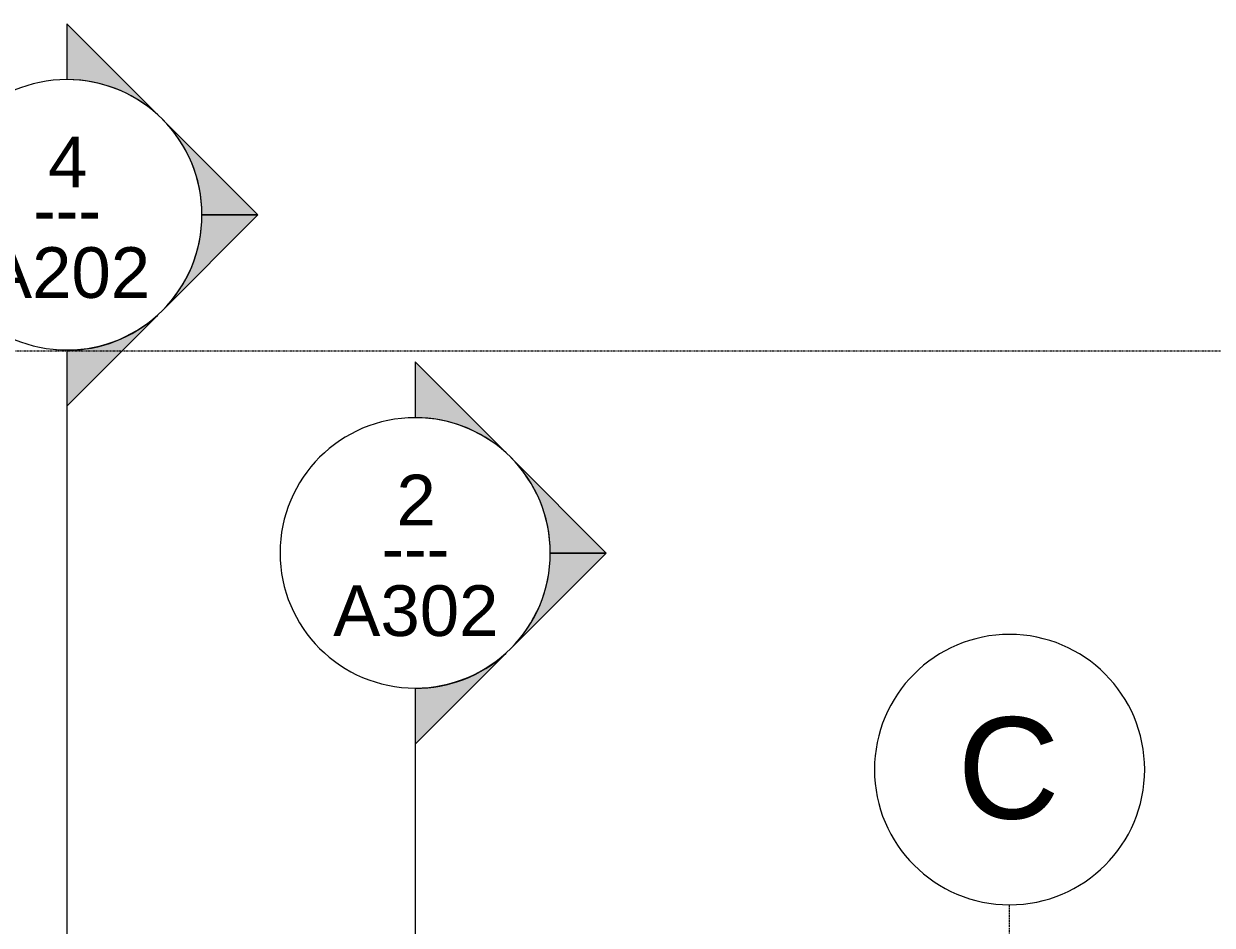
# Model space of a CAD drawing. Header units: inches. Extents: x -4178 to 1394, y -264 to 630.
# Drawn here: x 62.9 to 274, y 425 to 585.1 of the extents above; entities that cross this region are included whole.
import ezdxf

# ---------------------------------------------------------------- set-up
doc = ezdxf.new("R2010")
doc.units = ezdxf.units.IN
doc.header["$MEASUREMENT"] = 0
doc.linetypes.add('Aligning Line 1_8_', pattern=[0.25, 0.125, -0.125])
doc.linetypes.add('Grid Line 1_2_', pattern=[0.875, 0.5, -0.125, 0.125, -0.125])
for name, color, linetype, lineweight in [('0-4', 50, 'Continuous', 5), ('G-ANNO-SYMB', 111, 'Aligning Line 1_8_', 9), ('G-ANNO-SYMB-1', 147, 'Aligning Line 1_8_', 9), ('G-ANNO-SYMB-2', 111, 'Continuous', 9), ('S-GRID-1', 1, 'Grid Line 1_2_', 9), ('S-GRID-IDEN', 1, 'Continuous', 9)]:
    doc.layers.add(name, color=color, linetype=linetype, lineweight=lineweight)
doc.styles.add('Arial', font='arial.ttf', dxfattribs={"height": 9})
doc.styles.add('Arial_1', font='arial.ttf', dxfattribs={"height": 18})
doc.styles.add('Century Gothic', font='ufonts.com_century-gothic.ttf', dxfattribs={"height": 9})

# ---------------------------------------------------------------- blocks, each defined once
blk = doc.blocks.new('CTR - 1st Phase - Common Walls_rvt-2-BUILDING ELEVATION - SOUTH')
at = {"layer": 'G-ANNO-SYMB-1'}
for p in [(12280.06, 526.95), (12280.04, 526.95)]:
    blk.add_line(p, (9756.48, 526.95), dxfattribs=at)
blk = doc.blocks.new('CTR - 1st Phase -Stairs _ Elevators_rvt-2-BUILDING ELEVATION - SOUTH')
at = {"layer": 'G-ANNO-SYMB-1'}
blk.add_line((12280.06, 526.95), (9756.48, 526.95), dxfattribs=at)
blk = doc.blocks.new('Grid - Grid Head - Circle-50561-BUILDING ELEVATION - SOUTH')
at = {"layer": 'S-GRID-IDEN'}
for start, end in [(0, 180), (180, 360)]:
    blk.add_arc((11847.19, 475.86), 24, start, end, dxfattribs=at)
blk = doc.blocks.new('Section - Section Head - Filled-22785-BUILDING ELEVATION - SOUTH')
at = {"layer": 'G-ANNO-SYMB-2'}
h = blk.add_hatch(color=256, dxfattribs=at)
edge = h.paths.add_edge_path(flags=0)
edge.add_line((10162.08, -163.47), (10178.19, -147.37))
edge.add_line((10178.19, -147.37), (10178.19, -157.28))
edge.add_arc((10178.19, -181.31), 24.03, 90, 132.0784)
h = blk.add_hatch(color=256, dxfattribs=at)
edge = h.paths.add_edge_path(flags=0)
edge.add_arc((10178.19, -181.31), 24, 135, 180)
edge.add_line((10154.19, -181.31), (10144.25, -181.31))
edge.add_line((10144.25, -181.31), (10161.22, -164.34))
h = blk.add_hatch(color=256, dxfattribs=at)
edge = h.paths.add_edge_path(flags=0)
edge.add_line((10161.22, -198.28), (10144.25, -181.31))
edge.add_line((10144.25, -181.31), (10154.19, -181.31))
edge.add_arc((10178.19, -181.31), 24, 180, 225)
h = blk.add_hatch(color=256, dxfattribs=at)
edge = h.paths.add_edge_path(flags=0)
edge.add_arc((10178.19, -181.31), 24.03, 227.9216, 270)
edge.add_line((10178.19, -205.34), (10178.19, -215.25))
edge.add_line((10178.19, -215.25), (10162.08, -199.15))
for p, q in [((10178.19, -147.37), (10162.08, -163.47)), ((10178.19, -157.28), (10178.19, -147.37)), ((10161.22, -164.34), (10144.25, -181.31)), ((10154.19, -181.31), (10144.25, -181.31)), ((10144.25, -181.31), (10161.22, -198.28)), ((10144.25, -181.31), (10154.19, -181.31)), ((10162.08, -199.15), (10178.19, -215.25)), ((10178.19, -215.25), (10178.19, -205.34))]:
    blk.add_line(p, q, dxfattribs=at)
for centre, radius, start, end in [((10178.19, -181.34), 24, 90, 270), ((10178.19, -181.31), 24.03, 90, 132.0784), ((10178.19, -181.34), 24, 270, 90), ((10178.19, -181.31), 24, 135, 180), ((10178.19, -181.31), 24, 180, 225), ((10178.19, -181.31), 24.03, 227.9216, 270)]:
    blk.add_arc(centre, radius, start, end, dxfattribs=at)

msp = doc.modelspace()

# ---------------------------------------------------------------- linework, layer by layer
at = {"layer": 'G-ANNO-SYMB'}
msp.add_line((1235.832, 526.9531), (-1287.744, 526.9531), dxfattribs=at)
at = {"layer": 'G-ANNO-SYMB-2'}
for p, q in [((70.5099, 527.1435), (70.5099, -206.4923)), ((132.3816, 467.1152), (132.3816, -179.377))]:
    msp.add_line(p, q, dxfattribs=at)
at = {"layer": 'S-GRID-1'}
msp.add_line((237.961, -159.8356), (237.961, 428.6716), dxfattribs=at)

# ---------------------------------------------------------------- block references
at = {"layer": '0-4'}
for name in ['CTR - 1st Phase - Common Walls_rvt-2-BUILDING ELEVATION - SOUTH', 'CTR - 1st Phase -Stairs _ Elevators_rvt-2-BUILDING ELEVATION - SOUTH']:
    msp.add_blockref(name, (-11044.2284, 0), dxfattribs=at)
at = {"layer": 'G-ANNO-SYMB-2', "rotation": 180}
for p in [(10248.6993, 369.833), (10310.571, 309.8047)]:
    msp.add_blockref('Section - Section Head - Filled-22785-BUILDING ELEVATION - SOUTH', p, dxfattribs=at)
at = {"layer": 'S-GRID-IDEN'}
msp.add_blockref('Grid - Grid Head - Circle-50561-BUILDING ELEVATION - SOUTH', (-11609.2284, -23.1909), dxfattribs=at)

# ---------------------------------------------------------------- texts
at = {"layer": 'G-ANNO-SYMB-2', "char_height": 9, "attachment_point": 1}
for s, insert, width, style in [('4', (67.1889, 565.0521), 8.484, 'Arial'), ('---', (64.5376, 556.5454), 15.453, 'Century Gothic'), ('A202', (55.9448, 545.4159), 35.754, 'Arial'), ('2', (129.0606, 505.0238), 8.484, 'Arial'), ('---', (126.4093, 496.5171), 15.453, 'Century Gothic'), ('A302', (117.8165, 485.3875), 35.754, 'Arial')]:
    msp.add_mtext(s, dxfattribs=dict(at, insert=insert, width=width, style=style))
at = {"layer": 'S-GRID-IDEN', "insert": (228.6965, 461.9595), "char_height": 18, "width": 22.119, "attachment_point": 1, "style": 'Arial_1'}
msp.add_mtext('C', dxfattribs=at)

doc.saveas('drawing.dxf')
